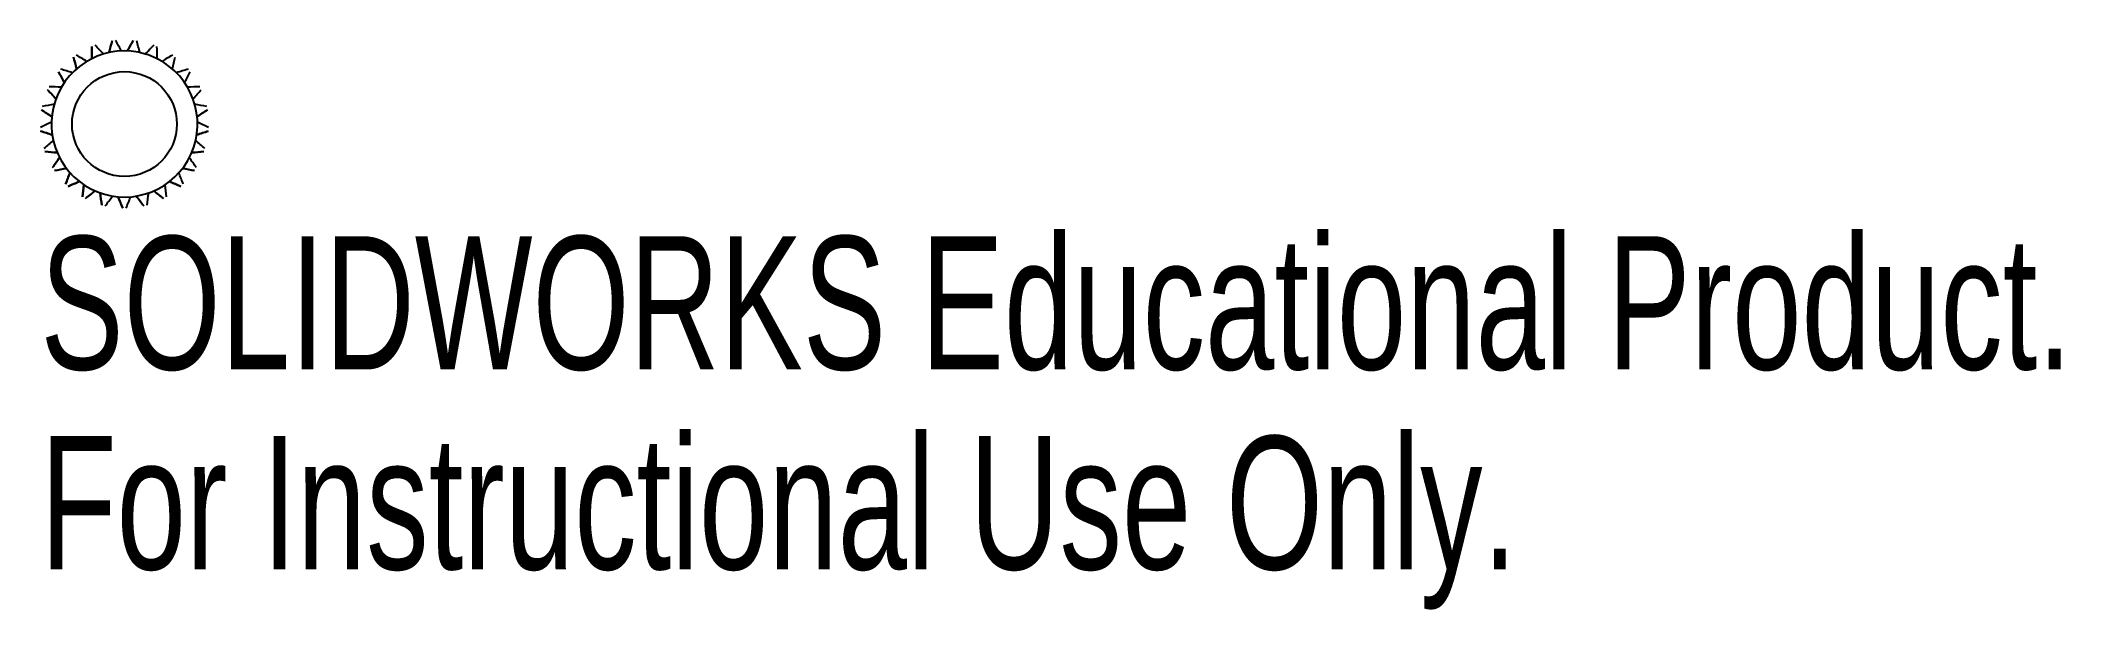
# Model space of a CAD drawing. Header units: millimetres. Extents: x -3 to 70.2, y -17.6 to 3.
import ezdxf

# ---------------------------------------------------------------- set-up
doc = ezdxf.new("R2010")
doc.units = ezdxf.units.MM
doc.styles.add('SLDTEXTSTYLE0', font='TXT', dxfattribs={"width": 0.7})

msp = doc.modelspace()

# ---------------------------------------------------------------- linework, layer by layer
at = {"color": 7, "linetype": 'Continuous', "lineweight": 25}
msp.add_circle((0, 0), 1.9, dxfattribs=at)
for start, end in [(73.42324, 63.37676), (63.37676, 73.42324)]:
    msp.add_arc((0, 0), 2.65, start, end, dxfattribs=at)
for points in [[(-0.561, 2.59), (-0.522, 2.734), (-0.483, 2.876), (-0.444, 3.017)], [(-0.444, 3.017), (-0.483, 2.876), (-0.522, 2.734), (-0.561, 2.59)], [(-0.101, 2.648), (-0.174, 2.777), (-0.248, 2.906), (-0.32, 3.033)], [(0.101, 2.648), (0.174, 2.777), (0.248, 2.906), (0.32, 3.033)], [(0.32, 3.033), (0.248, 2.906), (0.174, 2.777), (0.101, 2.648)], [(0.561, 2.59), (0.522, 2.734), (0.483, 2.876), (0.444, 3.017)], [(-1.739, 1.999), (-1.774, 2.144), (-1.809, 2.288), (-1.843, 2.43)], [(-1.843, 2.43), (-1.809, 2.288), (-1.774, 2.144), (-1.739, 1.999)], [(-1.364, 2.272), (-1.491, 2.35), (-1.617, 2.427), (-1.742, 2.504)], [(-1.188, 2.369), (-1.185, 2.518), (-1.183, 2.666), (-1.181, 2.812)], [(-1.181, 2.812), (-1.183, 2.666), (-1.185, 2.518), (-1.188, 2.369)], [(-0.756, 2.54), (-0.86, 2.647), (-0.962, 2.753), (-1.065, 2.858)], [(0.756, 2.54), (0.86, 2.647), (0.962, 2.753), (1.065, 2.858)], [(1.065, 2.858), (0.962, 2.753), (0.86, 2.647), (0.756, 2.54)], [(1.188, 2.369), (1.185, 2.518), (1.183, 2.666), (1.181, 2.812)], [(1.742, 2.504), (1.617, 2.427), (1.491, 2.35), (1.364, 2.272)], [(1.739, 1.999), (1.774, 2.144), (1.809, 2.288), (1.843, 2.43)], [(-2.182, 1.504), (-2.252, 1.635), (-2.321, 1.766), (-2.389, 1.896)], [(-2.389, 1.896), (-2.321, 1.766), (-2.252, 1.635), (-2.182, 1.504)], [(-1.886, 1.861), (-2.028, 1.905), (-2.17, 1.949), (-2.31, 1.992)], [(2.31, 1.992), (2.17, 1.949), (2.028, 1.905), (1.886, 1.861)], [(2.182, 1.504), (2.252, 1.635), (2.321, 1.766), (2.389, 1.896)], [(-2.487, 0.914), (-2.588, 1.024), (-2.687, 1.133), (-2.786, 1.242)], [(-2.786, 1.242), (-2.687, 1.133), (-2.588, 1.024), (-2.487, 0.914)], [(-2.29, 1.334), (-2.439, 1.341), (-2.586, 1.348), (-2.733, 1.355)], [(2.733, 1.355), (2.586, 1.348), (2.439, 1.341), (2.29, 1.334)], [(2.487, 0.914), (2.588, 1.024), (2.687, 1.133), (2.786, 1.242)], [(-2.649, 0.066), (-2.783, 0), (-2.915, -0.065), (-3.047, -0.129)], [(-2.637, 0.267), (-2.761, 0.348), (-2.884, 0.43), (-3.007, 0.51)], [(-3.007, 0.51), (-2.884, 0.43), (-2.761, 0.348), (-2.637, 0.267)], [(-2.55, 0.723), (-2.695, 0.692), (-2.84, 0.662), (-2.984, 0.633)], [(2.984, 0.633), (2.84, 0.662), (2.695, 0.692), (2.55, 0.723)], [(2.637, 0.267), (2.761, 0.348), (2.884, 0.43), (3.007, 0.51)], [(3.007, 0.51), (2.884, 0.43), (2.761, 0.348), (2.637, 0.267)], [(3.047, -0.129), (2.915, -0.065), (2.783, 0), (2.649, 0.066)], [(-2.62, -0.397), (-2.761, -0.349), (-2.901, -0.301), (-3.039, -0.254)], [(-3.039, -0.254), (-2.901, -0.301), (-2.761, -0.349), (-2.62, -0.397)], [(-2.582, -0.595), (-2.696, -0.692), (-2.808, -0.788), (-2.919, -0.883)], [(2.919, -0.883), (2.808, -0.788), (2.696, -0.692), (2.582, -0.595)], [(2.62, -0.397), (2.761, -0.349), (2.901, -0.301), (3.039, -0.254)], [(3.039, -0.254), (2.901, -0.301), (2.761, -0.349), (2.62, -0.397)], [(-2.439, -1.036), (-2.587, -1.025), (-2.735, -1.013), (-2.881, -1.002)], [(-2.881, -1.002), (-2.735, -1.013), (-2.587, -1.025), (-2.439, -1.036)], [(-2.353, -1.219), (-2.439, -1.34), (-2.524, -1.461), (-2.608, -1.581)], [(-2.608, -1.581), (-2.524, -1.461), (-2.439, -1.34), (-2.353, -1.219)], [(2.608, -1.581), (2.524, -1.461), (2.439, -1.34), (2.353, -1.219)], [(2.439, -1.036), (2.587, -1.025), (2.735, -1.013), (2.881, -1.002)], [(2.881, -1.002), (2.735, -1.013), (2.587, -1.025), (2.439, -1.036)], [(-2.105, -1.61), (-2.251, -1.636), (-2.397, -1.661), (-2.541, -1.687)], [(-2.541, -1.687), (-2.397, -1.661), (-2.251, -1.636), (-2.105, -1.61)], [(-1.976, -1.766), (-2.029, -1.905), (-2.081, -2.043), (-2.133, -2.18)], [(-2.133, -2.18), (-2.081, -2.043), (-2.029, -1.905), (-1.976, -1.766)], [(-1.638, -2.083), (-1.774, -2.144), (-1.908, -2.205), (-2.042, -2.266)], [(-2.042, -2.266), (-1.908, -2.205), (-1.774, -2.144), (-1.638, -2.083)], [(1.638, -2.083), (1.774, -2.144), (1.908, -2.205), (2.042, -2.266)], [(2.042, -2.266), (1.908, -2.205), (1.774, -2.144), (1.638, -2.083)], [(2.133, -2.18), (2.081, -2.043), (2.029, -1.905), (1.976, -1.766)], [(2.105, -1.61), (2.251, -1.636), (2.397, -1.661), (2.541, -1.687)], [(2.541, -1.687), (2.397, -1.661), (2.251, -1.636), (2.105, -1.61)], [(-1.475, -2.202), (-1.491, -2.35), (-1.508, -2.496), (-1.524, -2.642)], [(-1.524, -2.642), (-1.508, -2.496), (-1.491, -2.35), (-1.475, -2.202)], [(-1.068, -2.425), (-1.185, -2.518), (-1.3, -2.61), (-1.414, -2.702)], [(-1.414, -2.702), (-1.3, -2.61), (-1.185, -2.518), (-1.068, -2.425)], [(-0.881, -2.499), (-0.86, -2.647), (-0.839, -2.793), (-0.819, -2.938)], [(-0.819, -2.938), (-0.839, -2.793), (-0.86, -2.647), (-0.881, -2.499)], [(-0.698, -2.969), (-0.61, -2.852), (-0.521, -2.734), (-0.432, -2.615)], [(-0.232, -2.64), (-0.175, -2.777), (-0.119, -2.914), (-0.062, -3.049)], [(-0.062, -3.049), (-0.119, -2.914), (-0.175, -2.777), (-0.232, -2.64)], [(0.062, -3.049), (0.119, -2.914), (0.175, -2.777), (0.232, -2.64)], [(0.432, -2.615), (0.521, -2.734), (0.61, -2.852), (0.698, -2.969)], [(0.698, -2.969), (0.61, -2.852), (0.521, -2.734), (0.432, -2.615)], [(0.819, -2.938), (0.839, -2.793), (0.86, -2.647), (0.881, -2.499)], [(1.068, -2.425), (1.185, -2.518), (1.3, -2.61), (1.414, -2.702)], [(1.414, -2.702), (1.3, -2.61), (1.185, -2.518), (1.068, -2.425)], [(1.524, -2.642), (1.508, -2.496), (1.491, -2.35), (1.475, -2.202)]]:
    msp.add_open_spline(points, degree=3, dxfattribs=at)

# ---------------------------------------------------------------- texts
at = {"color": 7, "linetype": 'Continuous', "char_height": 4.83362, "attachment_point": 1, "style": 'SLDTEXTSTYLE0'}
for s, insert in [('SOLIDWORKS Educational Product.', (-3.047, -4.069)), ('For Instructional Use Only.', (-3.047, -11.319))]:
    msp.add_mtext(s, dxfattribs=dict(at, insert=insert))

doc.saveas('drawing.dxf')
